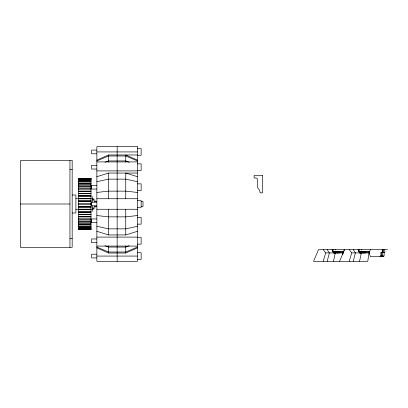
<?xml version="1.0" encoding="UTF-8"?>
<svg xmlns="http://www.w3.org/2000/svg" width="408" height="408" viewBox="0 0 408 408"><rect width="100%" height="100%" fill="white"/><g stroke="black" fill="none" stroke-linecap="round" stroke-linejoin="round"><path stroke-width="0.61" d="M342.71 254.704L342.98 252.894M369.021 252.894L367.756 261.334L313.543 261.334L318.49 249.655L387.6 249.655M333.499 261.334L335.284 252.894L339.68 252.894M359.54 261.334L361.325 252.894L365.721 252.894M334.045 251.593L334.045 252.894L335.284 252.894L333.433 252.894L332.367 250.532L332.571 249.655M360.085 251.593L360.085 252.894L361.325 252.894L359.474 252.894L358.408 250.532L358.612 249.655M333.321 249.655L332.826 251.741M359.361 249.655L358.867 251.741M327.19 261.334L329.378 252.894L327.19 249.655M353.231 261.334L355.419 252.894L353.231 249.655M323.228 261.334L325.666 252.894L323.228 249.655M349.268 261.334L351.706 252.894L349.268 249.655M343.133 252.894L344.332 249.655M370.372 249.655L369.174 252.894L370.372 256.612L383.724 256.612L383.724 255.989M339.584 261.334L344.53 249.655M96.869 160.104L108.548 154.979L137.43 154.979M96.869 247.896L108.548 253.021L125.751 253.021L137.43 247.896M96.869 160.93L108.548 155.984L125.751 155.984L137.43 160.93M137.43 247.07L125.751 252.016L108.548 252.016L96.869 247.07M105.045 162.277L108.548 160.946L125.751 160.946L129.254 162.277M129.254 245.723L125.751 247.054L108.548 247.054L105.045 245.723M96.869 176.684L108.548 173.058L137.43 173.058M96.869 231.316L108.548 234.942L125.751 234.942L137.43 231.316M96.869 181.703L108.548 179.143L125.751 179.143L137.43 181.703M137.43 226.297L125.751 228.857L108.548 228.857L96.869 226.297M96.869 192.459L108.548 191.133L125.751 191.133L137.43 192.459M137.43 215.541L125.751 216.867L108.548 216.867L96.869 215.541M332.739 251.593L343.48 251.593L343.48 252.894L325.666 252.894M358.78 251.593L369.52 251.593L369.52 252.46M337.584 252.894L337.992 252.894L338.028 251.593M363.625 252.894L364.033 252.894M137.43 148.583L141.148 148.583L141.148 155.275L137.43 155.275M96.696 150.073L91.601 150.073L91.601 153.791L96.696 153.791M96.869 151.929L137.43 151.929M96.869 161.915L137.43 161.915M137.43 163.838L141.148 163.838L141.148 170.524L137.43 170.524M96.696 165.322L91.601 165.322L91.601 169.04L96.696 169.04M69.947 169.32L72.175 169.32M96.869 170.901L137.43 170.901M78.346 178.526L90.979 178.526M78.346 178.556L90.979 178.556M78.346 178.934L90.979 178.934M78.346 178.99L90.979 178.99M78.346 179.612L90.979 179.612M78.346 179.699L90.979 179.699M78.346 180.555L90.979 180.555M78.346 180.673L90.979 180.673M78.346 181.759L90.979 181.759M78.346 181.902L90.979 181.902M78.346 183.207L90.979 183.207M78.346 183.376L90.979 183.376M137.43 183.85L141.148 183.85L141.148 190.541L137.43 190.541M78.346 184.88L90.979 184.88M78.346 185.074L90.979 185.074M96.696 185.339L91.601 185.339L91.601 189.052L96.696 189.052M78.346 186.767L90.979 186.767M78.346 186.976L90.979 186.976M78.346 188.838L90.979 188.838M78.346 189.072L90.979 189.072M78.346 191.077L90.979 191.077M78.346 191.326L90.979 191.326M78.346 193.458L90.979 193.443M78.346 193.718L90.979 193.718M72.175 195.019L75.893 195.019L75.893 212.981L72.175 212.981M78.346 195.667L90.979 195.667M78.346 195.952L90.979 195.952M78.346 196.228L90.979 196.228M75.893 198.548L90.979 198.538M91.994 198.548L93.233 198.548L93.233 200.144M96.869 198.737L137.43 198.737M78.346 198.818L90.979 198.818M92.218 199.925L94.88 199.925L94.88 202.251M78.346 200.364L90.979 200.364M137.43 200.654L141.148 200.654L141.148 207.346L137.43 207.346M78.346 201.18L90.979 201.18M78.346 201.465L90.979 201.465M94.865 201.521L96.762 201.521M141.102 201.521L143.004 201.521L143.004 206.479L141.102 206.479M96.696 202.144L91.601 202.144L91.601 205.856L96.696 205.856M78.346 203.857L90.979 203.857M20.4 204L69.947 204M78.346 204.143L90.979 204.143M94.865 206.479L96.762 206.479M78.346 206.535L90.979 206.535M78.346 206.82L90.979 206.82M78.346 207.636L90.979 207.636M92.218 208.075L94.88 208.075L94.88 205.749M78.346 209.182L90.979 209.182M96.869 209.263L137.43 209.263M75.893 209.452L90.979 209.462M91.994 209.452L93.233 209.452L93.233 207.856M78.346 211.772L90.979 211.772M78.346 212.048L90.979 212.048M78.346 212.333L90.979 212.333M78.346 214.282L90.979 214.282M78.346 214.542L90.979 214.557M78.346 216.674L90.979 216.674M78.346 216.923L90.979 216.923M137.43 217.459L141.148 217.459L141.148 224.15L137.43 224.15M78.346 218.928L90.979 218.928M96.696 218.948L91.601 218.948L91.601 222.661L96.696 222.661M78.346 219.162L90.979 219.162M78.346 221.024L90.979 221.024M78.346 221.233L90.979 221.233M78.346 222.926L90.979 222.926M78.346 223.12L90.979 223.12M78.346 224.624L90.979 224.624M78.346 224.793L90.979 224.793M78.346 226.098L90.979 226.098M78.346 226.241L90.979 226.241M78.346 227.327L90.979 227.327M78.346 227.445L90.979 227.445M78.346 228.302L90.979 228.302M78.346 228.388L90.979 228.388M78.346 229.01L90.979 229.01M78.346 229.066L90.979 229.066M78.346 229.444L90.979 229.444M78.346 229.475L90.979 229.475M96.869 237.099L137.43 237.099M137.43 237.476L141.148 237.476L141.148 244.162L137.43 244.162M69.947 238.68L72.175 238.68M96.696 238.96L91.601 238.96L91.601 242.678L96.696 242.678M96.869 246.085L137.43 246.085M137.43 252.725L141.148 252.725L141.148 259.417L137.43 259.417M351.706 252.894L369.52 252.894M96.696 254.209L91.601 254.209L91.601 257.927L96.696 257.927M96.869 256.071L137.43 256.071M361.325 252.894L359.509 252.894L359.509 251.593M335.284 252.894L333.469 252.894L333.469 251.593M137.43 176.684L125.751 173.058L125.751 198.737M137.43 160.104L125.751 154.979L125.751 162.114M361.223 249.655L361.57 250.022M335.182 249.655L335.529 250.022M358.061 249.655L358.408 250.532M332.02 249.655L332.367 250.532M384.815 249.655L384.815 252.277L380.899 252.277L380.883 256.612M384.132 252.277L384.132 255.989L380.108 255.989L380.108 256.612M383.658 249.655L383.658 252.277M382.775 249.655L382.775 252.277M382.694 252.277L382.694 255.989M382.214 249.655L382.214 252.277M382.118 255.989L382.118 256.612M381.592 252.277L381.592 255.989M368.256 251.593L368.256 252.894M367.072 251.593L367.072 252.894M365.971 251.593L365.971 252.894M364.966 251.593L364.966 252.894M364.069 251.593L364.069 252.894M363.278 251.593L363.278 252.894M362.61 251.593L362.61 252.894M362.064 251.593L362.064 252.894M361.687 251.593L361.687 252.894M361.376 251.593L361.376 252.894M361.024 251.593L361.024 252.894M360.59 251.593L360.59 252.894M342.215 251.593L342.215 252.894M341.032 251.593L341.032 252.894M339.93 251.593L339.93 252.894M338.926 251.593L338.926 252.894M337.238 251.593L337.238 252.894M336.569 251.593L336.569 252.894M336.024 251.593L336.024 252.894M335.646 251.593L335.646 252.894M335.335 251.593L335.335 252.894M334.983 251.593L334.983 252.894M334.55 251.593L334.55 252.894M125.751 209.263L125.751 234.942M125.751 245.886L125.751 253.021M117.152 146.666L117.152 261.334M108.548 154.979L108.548 162.114M108.548 173.058L108.548 198.737M108.548 209.263L108.548 234.942M108.548 245.886L108.548 253.021M92.218 196.569L92.218 202.251M92.218 205.749L92.218 211.431M69.947 160.65L69.947 247.35M137.43 146.666L96.869 146.666L96.869 261.334L137.43 261.334L137.43 146.666M72.175 160.65L20.4 160.65L20.4 247.35L72.175 247.35L72.175 160.65M262.543 175.511L254.123 175.511L254.123 177.99L256.04 178A1.744 1.744 0 0 1 257.606 179.566L257.626 187.175A2.422 2.422 0 0 0 257.902 188.078L259.065 189.552A5.947 5.947 0 0 1 260.069 192.851L262.543 192.851L262.543 175.511M90.979 178.403L78.346 178.403L78.346 229.597L90.979 229.597L90.979 178.403"/></g></svg>
